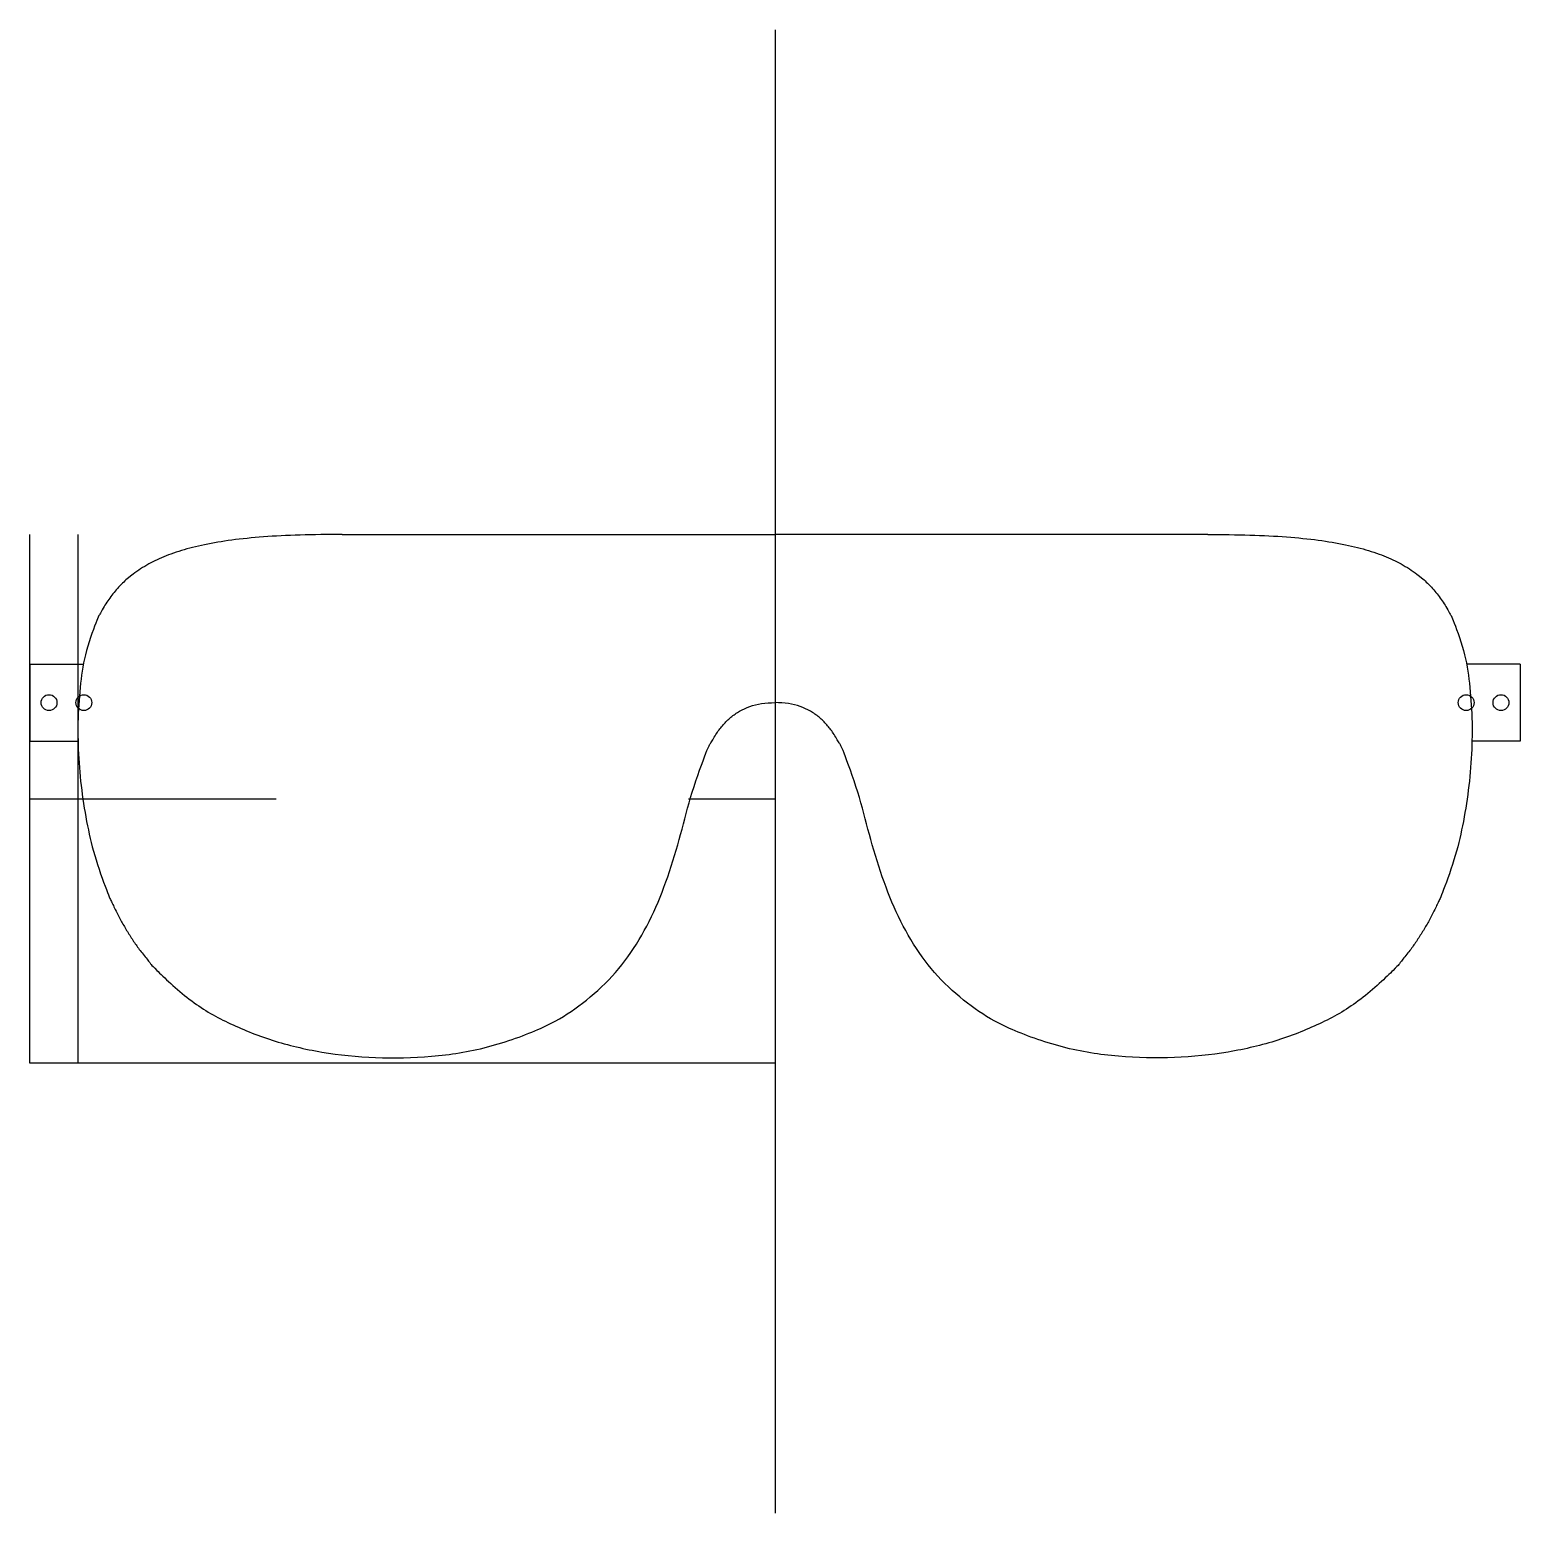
# Model space of a CAD drawing. Header units: millimetres. Extents: x -78 to 78, y -74 to 80.
import ezdxf

# ---------------------------------------------------------------- set-up
doc = ezdxf.new("R2010")
doc.units = ezdxf.units.MM
doc.layers.get('0').update_dxf_attribs({"linetype": 'CONTINUOUS'})

msp = doc.modelspace()

# ---------------------------------------------------------------- linework, layer by layer
for p, q in [((0, 80), (0, -74.33)), ((-77.5, -27.5), (-77.5, 27.5)), ((-72.5, 27.5), (-72.5, -27.5)), ((-45, 27.5), (0, 27.5)), ((45, 27.5), (0, 27.5)), ((-77.5, 14), (-77.5, 6)), ((-77.5, 14), (-71.91, 14)), ((77.5, 14), (71.91, 14)), ((77.5, 14), (77.5, 6)), ((-77.5, 6), (-72.48, 6)), ((77.5, 6), (72.48, 6)), ((-77.5, 0), (-51.88, 0)), ((-9, 0), (0, 0)), ((0, -27.5), (-77.5, -27.5))]:
    msp.add_line(p, q)
for centre in [(-75.5, 10), (-71.88, 10), (71.88, 10), (75.5, 10)]:
    msp.add_circle(centre, 0.825)
for points in [[(-45, 27.5), (-68, 27.5), (-75, 20), (-75, -25.5), (-60, -31), (0, -31), (-13, 10), (0, 10)], [(45, 27.5), (68, 27.5), (75, 20), (75, -25.5), (60, -31), (0, -31), (13, 10), (0, 10)]]:
    msp.add_open_spline(points, degree=5)

doc.saveas('drawing.dxf')
